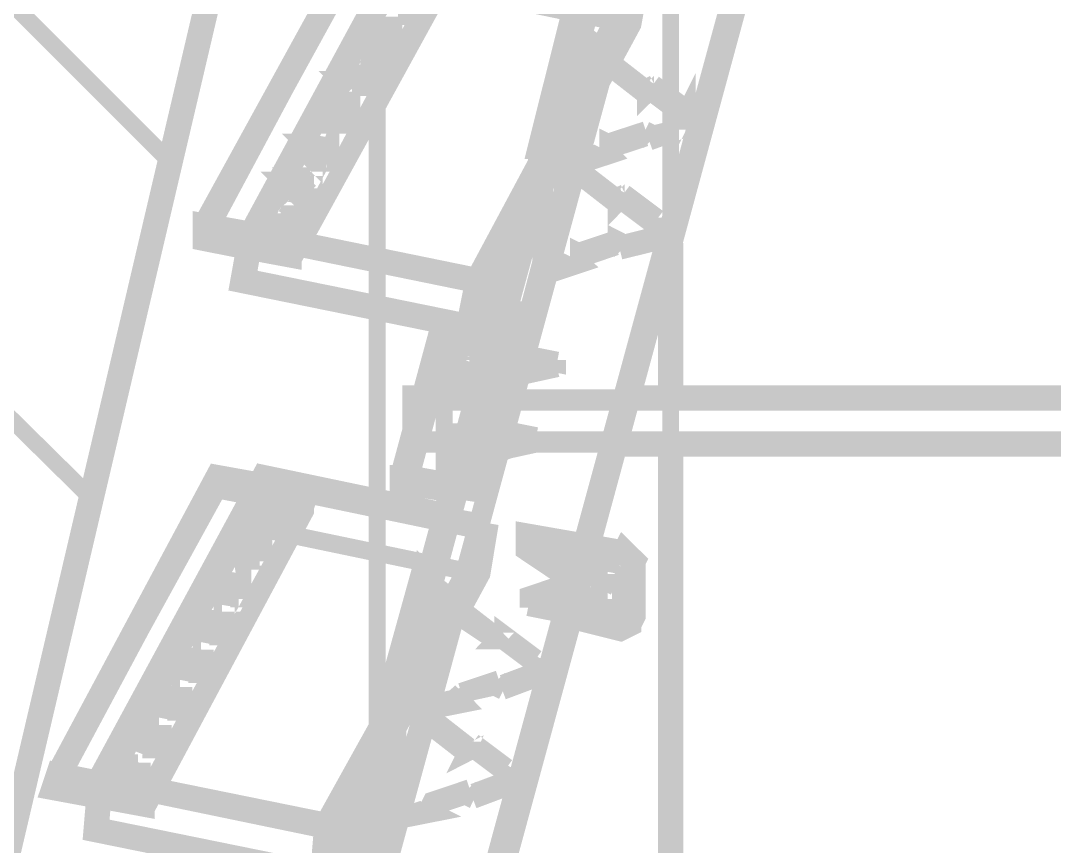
# Model space of a CAD drawing. Extents: x 0.1 to 11.6, y 0.3 to 16.2.
# Drawn here: x 8.2 to 8.6108, y 12.7284 to 13.0567 of the extents above; entities that cross this region are included whole.
import ezdxf

# ---------------------------------------------------------------- set-up
doc = ezdxf.new("R2010")
doc.units = 0
doc.header["$MEASUREMENT"] = 0

msp = doc.modelspace()

# ---------------------------------------------------------------- linework, layer by layer
at = {"color": 0}
for points, const_width in [([(8.09, 12.2783), (8.45833, 13.8483)], 0.01), ([(8.19499, 12.1816), (8.19168, 12.1833), (8.18832, 12.195), (8.19, 12.1967), (8.55832, 13.5517), (8.56168, 13.5483)], 0.01), ([(8.55832, 13.5517), (8.55664, 13.5517), (8.18832, 12.195)], 0.01), ([(8.60499, 13.5167), (8.23335, 12.1533)], 0.006667), ([(8.23335, 12.1517), (8.60499, 13.515)], 0.006667), ([(8.60667, 13.515), (8.23503, 12.15)], 0.006667), ([(8.23503, 12.1517), (8.60499, 13.515)], 0.006667), ([(8.18668, 12.135), (8.55832, 13.5)], 0.006667), ([(8.19667, 12.1783), (8.55664, 13.5)], 0.006667), ([(8.42503, 12.8483), (8.58832, 13.4517)], 0.01), ([(8.42503, 12.8467), (8.58832, 13.4483)], 0.01), ([(8.45833, 12.9683), (8.45833, 12.97), (8.45833, 13.01), (8.45833, 13.0483), (8.45833, 13.0866), (8.45833, 13.125), (8.45833, 13.1617), (8.45833, 13.1967), (8.45833, 13.2333), (8.45833, 13.2667), (8.45833, 13.3), (8.45833, 13.3017)], 0.006667), ([(8.25999, 13), (8.13667, 13.1233)], 0.006667), ([(8.27333, 12.975), (8.33832, 13.0933), (8.35499, 13.09)], 0.01), ([(8.40668, 13), (8.38167, 12.9533), (8.29167, 12.9717), (8.35667, 13.0917), (8.42833, 13.0783)], 0.01), ([(8.29167, 12.9717), (8.35499, 13.09)], 0.006667), ([(8.44336, 13.055), (8.35335, 13.0733), (8.35667, 13.0917)], 0.006667), ([(8.27333, 12.97), (8.33664, 13.0883)], 0.006667), ([(8.37332, 13.0866), (8.37332, 13.0817), (8.30832, 12.9633), (8.37332, 13.0817)], 0.006667), ([(8.37332, 13.0866), (8.31, 12.9683)], 0.006667), ([(8.34169, 12.4883), (8.34169, 12.5367), (8.34169, 12.585), (8.34169, 12.6334), (8.34169, 12.6816), (8.34169, 12.7283), (8.34169, 12.775), (8.34169, 12.8217), (8.34169, 12.8666), (8.34169, 12.9117), (8.34169, 12.9567), (8.34169, 13), (8.34169, 13.045), (8.34169, 13.0866)], 0.006667), ([(8.28999, 12.9667), (8.35499, 13.085)], 0.006667), ([(8.35499, 13.0833), (8.28999, 12.965), (8.28999, 12.9667)], 0.006667), ([(8.35499, 13.085), (8.37332, 13.0817), (8.37332, 13.08), (8.30832, 12.9616)], 0.006667), ([(8.35335, 13.0733), (8.44168, 13.055)], 0.006667), ([(8.40001, 12.975), (8.44336, 13.055), (8.44667, 13.0733)], 0.006667), ([(8.44667, 13.0733), (8.40668, 13)], 0.006667), ([(8.44336, 13.0717), (8.44168, 13.055), (8.37668, 12.9367)], 0.006667), ([(8.44336, 13.0717), (8.37999, 12.9533)], 0.006667), ([(8.33664, 13.0533), (8.33501, 13.0483)], 0.006667), ([(8.33664, 13.0483), (8.33832, 13.0533), (8.34668, 13.0517)], 0.006667), ([(8.33664, 13.0467), (8.33664, 13.0517), (8.33664, 13.0533), (8.33832, 13.0533)], 0.006667), ([(8.34332, 13.0533), (8.34332, 13.0517)], 0.006667), ([(8.34668, 13.0517), (8.34668, 13.0533)], 0.006667), ([(8.41997, 13.05), (8.42165, 13.0533)], 0.01), ([(8.41835, 13.0017), (8.42165, 13.0017), (8.42165, 13.0533)], 0.006667), ([(8.41835, 13.0017), (8.41835, 13.0533)], 0.006667), ([(8.42165, 13.0533), (8.43668, 13.0417)], 0.006667), ([(8.42165, 13.0017), (8.42165, 13.0533)], 0.006667), ([(8.345, 13.045), (8.34668, 13.05), (8.33664, 13.0517)], 0.006667), ([(8.34668, 13.0467), (8.34668, 13.0517), (8.34831, 13.0517), (8.34831, 13.05), (8.34668, 13.05)], 0.006667), ([(8.34668, 13.045), (8.34831, 13.05)], 0.006667), ([(8.41997, 13.05), (8.435, 13.0384)], 0.006667), ([(8.42165, 13.0017), (8.41997, 12.9983), (8.41997, 13.05)], 0.006667), ([(8.33664, 13.0467), (8.33501, 13.0467), (8.33501, 13.0483), (8.33664, 13.0483)], 0.006667), ([(8.33664, 13.0483), (8.34668, 13.0467)], 0.006667), ([(8.345, 13.045), (8.33664, 13.0467)], 0.006667), ([(8.34169, 13.0467), (8.34169, 13.045)], 0.006667), ([(8.34668, 13.0467), (8.34668, 13.045), (8.345, 13.045)], 0.006667), ([(8.345, 13.045), (8.345, 13.0467)], 0.006667), ([(8.43668, 13.0417), (8.435, 13.0384), (8.43332, 13.0384)], 0.006667), ([(8.43332, 13.0417), (8.43332, 13.0384), (8.44835, 13.0267)], 0.006667), ([(8.43668, 13.0417), (8.43332, 13.0417)], 0.006667), ([(8.43332, 13.0417), (8.44835, 13.03)], 0.006667), ([(8.32835, 13.0384), (8.32667, 13.0333)], 0.006667), ([(8.32835, 13.0333), (8.33003, 13.0384), (8.33832, 13.0367)], 0.006667), ([(8.32835, 13.0317), (8.33003, 13.0367), (8.32835, 13.0367), (8.32835, 13.0384), (8.33003, 13.0384)], 0.006667), ([(8.33664, 13.03), (8.33832, 13.035), (8.33003, 13.0367)], 0.006667), ([(8.33501, 13.0384), (8.33501, 13.0367)], 0.006667), ([(8.33832, 13.0367), (8.33832, 13.0384)], 0.006667), ([(8.33832, 13.0317), (8.33832, 13.0367), (8.34, 13.0367), (8.34, 13.035), (8.33832, 13.035)], 0.006667), ([(8.32835, 13.0317), (8.32667, 13.0333), (8.32835, 13.0333)], 0.006667), ([(8.32835, 13.0333), (8.33832, 13.0317)], 0.006667), ([(8.34, 13.03), (8.34, 13.035)], 0.006667), ([(8.465, 13.015), (8.465, 13.0217), (8.46332, 13.0183), (8.46332, 13.0133)], 0.006667), ([(8.33664, 13.03), (8.32835, 13.0317)], 0.006667), ([(8.33501, 13.0317), (8.33333, 13.03)], 0.006667), ([(8.33832, 13.0317), (8.34, 13.03), (8.33832, 13.03), (8.33664, 13.03)], 0.006667), ([(8.33664, 13.03), (8.33832, 13.0317)], 0.006667), ([(8.44835, 13.03), (8.45167, 13.0317)], 0.006667), ([(8.44835, 13.03), (8.44835, 13.0267), (8.44997, 13.0283)], 0.006667), ([(8.45167, 13.0317), (8.44997, 13.0283), (8.46332, 13.0183)], 0.006667), ([(8.45167, 13.0317), (8.465, 13.0217)], 0.006667), ([(8.32167, 13.0183), (8.32167, 13.0233), (8.33003, 13.0217)], 0.006667), ([(8.31999, 13.0233), (8.31836, 13.0183)], 0.006667), ([(8.31999, 13.0167), (8.32167, 13.0217), (8.31999, 13.0217), (8.31999, 13.0233), (8.32167, 13.0233)], 0.006667), ([(8.32167, 13.0017), (8.32335, 13.0067), (8.32335, 13.005), (8.32167, 13.005)], 0.006667), ([(8.33003, 13.015), (8.33003, 13.02), (8.32167, 13.0217)], 0.006667), ([(8.32667, 13.0233), (8.32667, 13.0217)], 0.006667), ([(8.33003, 13.0217), (8.33003, 13.0233)], 0.006667), ([(8.33003, 13.0167), (8.33003, 13.0217), (8.33165, 13.0217), (8.33165, 13.02), (8.33003, 13.02)], 0.006667), ([(8.33165, 13.015), (8.33165, 13.02)], 0.006667), ([(8.31999, 13.0167), (8.31999, 13.0183), (8.31836, 13.0183), (8.31999, 13.0183), (8.32167, 13.0183)], 0.006667), ([(8.33003, 13.015), (8.31999, 13.0167)], 0.006667), ([(8.32167, 13.0183), (8.33003, 13.0167)], 0.006667), ([(8.32667, 13.0167), (8.32667, 13.015)], 0.006667), ([(8.33003, 13.0167), (8.33165, 13.0167), (8.33165, 13.015), (8.33003, 13.015)], 0.006667), ([(8.33003, 13.015), (8.33003, 13.0167)], 0.006667), ([(8.45167, 13.0117), (8.465, 13.015), (8.46332, 13.0133), (8.44997, 13.0084)], 0.006667), ([(8.40831, 13.0067), (8.40831, 13.01)], 0.01), ([(8.43332, 13.0084), (8.44835, 13.0133)], 0.006667), ([(8.44835, 13.0133), (8.44835, 13.01), (8.44997, 13.0084)], 0.006667), ([(8.44835, 13.0133), (8.45167, 13.0117)], 0.006667), ([(8.44997, 13.0084), (8.45167, 13.0117)], 0.006667), ([(8.31168, 13.0017), (8.31332, 13.0067), (8.31168, 13.0084), (8.31332, 13.0084)], 0.006667), ([(8.31168, 13.0084), (8.31168, 13.0033)], 0.006667), ([(8.31332, 13.0033), (8.31332, 13.0084), (8.32335, 13.0067)], 0.006667), ([(8.31999, 13.0084), (8.31836, 13.0067)], 0.006667), ([(8.32167, 13.0067), (8.32167, 13.0084)], 0.006667), ([(8.40668, 13.0067), (8.40668, 12.9983)], 0.01), ([(8.42333, 12.995), (8.40831, 13.0067), (8.40831, 12.955)], 0.006667), ([(8.40831, 13.01), (8.40831, 12.9583), (8.40831, 12.955), (8.40831, 13.0067)], 0.006667), ([(8.40831, 13.01), (8.42503, 12.9983)], 0.006667), ([(8.42165, 13.0017), (8.43668, 13.0067), (8.43332, 13.0084), (8.43332, 13.005), (8.44835, 13.01)], 0.006667), ([(8.32167, 13), (8.32167, 13.005), (8.31332, 13.0067)], 0.006667), ([(8.32335, 13), (8.32335, 13.005)], 0.006667), ([(8.41997, 12.9983), (8.435, 13.0033), (8.43332, 13.005)], 0.006667), ([(8.435, 13.0033), (8.43668, 13.0067)], 0.006667), ([(8.31168, 13.0017), (8.31168, 13.0033), (8.31332, 13.0033)], 0.006667), ([(8.32167, 13), (8.31168, 13.0017)], 0.006667), ([(8.31332, 13.0033), (8.32167, 13.0017)], 0.006667), ([(8.31836, 13.0017), (8.31836, 13)], 0.006667), ([(8.32167, 13.0017), (8.32335, 13.0017), (8.32335, 13), (8.32167, 13)], 0.006667), ([(8.32167, 13), (8.32167, 13.0017)], 0.006667), ([(8.42165, 13.0017), (8.40831, 12.955), (8.40668, 12.955)], 0.006667), ([(8.40668, 12.955), (8.41835, 13.0017)], 0.006667), ([(8.40668, 12.9983), (8.40668, 12.955)], 0.006667), ([(8.42503, 12.9983), (8.42333, 12.995), (8.42165, 12.995)], 0.006667), ([(8.42165, 12.9983), (8.42165, 12.995), (8.43668, 12.9833)], 0.006667), ([(8.42503, 12.9983), (8.42165, 12.9983)], 0.006667), ([(8.42165, 12.9983), (8.43668, 12.9867)], 0.006667), ([(8.30333, 12.9867), (8.30501, 12.9916), (8.30333, 12.9933), (8.30501, 12.9933)], 0.006667), ([(8.30333, 12.9933), (8.30333, 12.9883)], 0.006667), ([(8.30501, 12.9883), (8.30501, 12.9933), (8.315, 12.9916)], 0.006667), ([(8.31332, 12.985), (8.31332, 12.99), (8.30501, 12.9916)], 0.006667), ([(8.31168, 12.9933), (8.31, 12.9916)], 0.006667), ([(8.31332, 12.9916), (8.315, 12.9933)], 0.006667), ([(8.31332, 12.9867), (8.315, 12.9916), (8.31668, 12.9916), (8.31668, 12.99), (8.315, 12.99), (8.31332, 12.99)], 0.006667), ([(8.22835, 12.8666), (8.10499, 12.9883)], 0.006667), ([(8.30501, 12.9883), (8.30333, 12.9883), (8.30333, 12.9867)], 0.006667), ([(8.30501, 12.9883), (8.31332, 12.9867)], 0.006667), ([(8.315, 12.985), (8.31668, 12.99)], 0.006667), ([(8.43668, 12.9867), (8.44, 12.9883)], 0.006667), ([(8.43668, 12.9867), (8.43668, 12.9833), (8.43832, 12.985)], 0.006667), ([(8.44, 12.9883), (8.43832, 12.985), (8.45167, 12.975)], 0.006667), ([(8.44, 12.9883), (8.45335, 12.9783)], 0.006667), ([(8.31332, 12.985), (8.30333, 12.9867)], 0.006667), ([(8.31, 12.9867), (8.31, 12.985)], 0.006667), ([(8.31332, 12.9867), (8.315, 12.9867), (8.315, 12.985), (8.31332, 12.985)], 0.006667), ([(8.31332, 12.985), (8.31332, 12.9867)], 0.006667), ([(8.29665, 12.9733), (8.29665, 12.9783), (8.30664, 12.9767)], 0.006667), ([(8.28999, 12.9667), (8.27333, 12.97), (8.27333, 12.975), (8.29167, 12.9717)], 0.01), ([(8.29665, 12.9783), (8.29497, 12.9783), (8.29665, 12.9783), (8.29665, 12.9767)], 0.006667), ([(8.29497, 12.9783), (8.29497, 12.9733)], 0.006667), ([(8.30501, 12.97), (8.30664, 12.975), (8.29665, 12.9767)], 0.006667), ([(8.29665, 12.9767), (8.29665, 12.9717)], 0.006667), ([(8.30333, 12.9783), (8.30333, 12.9767)], 0.006667), ([(8.30501, 12.9717), (8.30664, 12.9767), (8.30832, 12.9767), (8.30832, 12.975), (8.30664, 12.975)], 0.006667), ([(8.30664, 12.9767), (8.30664, 12.9783)], 0.006667), ([(8.30664, 12.97), (8.30832, 12.975)], 0.006667), ([(8.40001, 12.975), (8.37831, 12.935), (8.38167, 12.9533)], 0.01), ([(8.45335, 12.9783), (8.45167, 12.975), (8.45167, 12.9683)], 0.006667), ([(8.45335, 12.9783), (8.45335, 12.9717)], 0.006667), ([(8.37831, 12.935), (8.28836, 12.9533), (8.29167, 12.9717)], 0.01), ([(8.28836, 12.955), (8.29167, 12.9717)], 0.006667), ([(8.31, 12.9683), (8.29167, 12.9717)], 0.006667), ([(8.37999, 12.9533), (8.29167, 12.9717)], 0.006667), ([(8.29665, 12.9717), (8.29497, 12.9717), (8.29497, 12.9733), (8.29665, 12.9733)], 0.006667), ([(8.29665, 12.9733), (8.30501, 12.9717)], 0.006667), ([(8.30501, 12.97), (8.29665, 12.9717)], 0.006667), ([(8.30165, 12.9717), (8.30165, 12.97)], 0.006667), ([(8.30501, 12.9717), (8.30664, 12.9717), (8.30664, 12.97), (8.30501, 12.97)], 0.006667), ([(8.30501, 12.97), (8.30501, 12.9717)], 0.006667), ([(8.44, 12.9683), (8.43668, 12.97), (8.43668, 12.9667), (8.43832, 12.965)], 0.006667), ([(8.45335, 12.9717), (8.45167, 12.9683), (8.43832, 12.965)], 0.006667), ([(8.45335, 12.9717), (8.44, 12.9683)], 0.006667), ([(8.31, 12.9683), (8.30832, 12.9633), (8.28999, 12.9667)], 0.006667), ([(8.30832, 12.9633), (8.28999, 12.9667)], 0.006667), ([(8.40831, 12.9583), (8.42503, 12.9633), (8.42165, 12.965), (8.42165, 12.9616), (8.43668, 12.9667)], 0.006667), ([(8.42165, 12.965), (8.43668, 12.97)], 0.006667), ([(8.43832, 12.965), (8.44, 12.9683)], 0.006667), ([(8.45833, 12.9067), (8.45833, 12.93), (8.45833, 12.9683)], 0.01), ([(8.28999, 12.965), (8.30832, 12.9616), (8.30832, 12.9633)], 0.006667), ([(8.40169, 12.93), (8.40169, 12.9417), (8.38499, 12.8783)], 0.006667), ([(8.42333, 12.96), (8.42503, 12.9633)], 0.006667), ([(8.40831, 12.955), (8.42333, 12.96), (8.42165, 12.9616)], 0.006667), ([(8.28836, 12.955), (8.37668, 12.9367), (8.37999, 12.9533)], 0.006667), ([(8.28836, 12.9533), (8.28836, 12.955)], 0.006667), ([(8.37001, 12.9367), (8.36833, 12.9367), (8.35167, 12.875)], 0.01), ([(8.37001, 12.9367), (8.35335, 12.875)], 0.01), ([(8.40001, 12.9417), (8.40001, 12.94), (8.38167, 12.8783)], 0.006667), ([(8.40001, 12.94), (8.40001, 12.9316), (8.38167, 12.87)], 0.006667), ([(8.40001, 12.94), (8.38167, 12.8783)], 0.006667), ([(8.40169, 12.9417), (8.40001, 12.9417), (8.38336, 12.8783)], 0.006667), ([(8.36833, 12.9367), (8.35167, 12.875)], 0.006667), ([(8.36833, 12.9367), (8.35167, 12.8733)], 0.006667), ([(8.36833, 12.9367), (8.40001, 12.93), (8.38336, 12.8683)], 0.006667), ([(8.37001, 12.9367), (8.37831, 12.935)], 0.006667), ([(8.37001, 12.9367), (8.37169, 12.9367)], 0.006667), ([(8.37831, 12.935), (8.38835, 12.9333)], 0.01), ([(8.38167, 12.9134), (8.38167, 12.93), (8.36664, 12.93)], 0.006667), ([(8.38167, 12.93), (8.36664, 12.93)], 0.006667), ([(8.36833, 12.93), (8.36833, 12.9134)], 0.006667), ([(8.40001, 12.9316), (8.39833, 12.9316), (8.38167, 12.87)], 0.006667), ([(8.38167, 12.87), (8.40001, 12.9316)], 0.006667), ([(8.40001, 12.93), (8.40169, 12.93), (8.38499, 12.8683)], 0.006667), ([(8.38499, 12.8683), (8.40169, 12.93)], 0.006667), ([(8.38835, 12.9333), (8.39833, 12.9316)], 0.006667), ([(8.37332, 12.9233), (8.375, 12.9233), (8.37668, 12.9233)], 0.01), ([(8.37332, 12.9217), (8.37332, 12.92), (8.375, 12.92), (8.37668, 12.92), (8.37668, 12.9217), (8.37668, 12.9233)], 0.006667), ([(8.37332, 12.9233), (8.375, 12.9233)], 0.006667), ([(8.37668, 12.9217), (8.37668, 12.9233)], 0.006667), ([(8.39665, 12.925), (8.39665, 12.9233), (8.39665, 12.915)], 0.006667), ([(8.41336, 12.9217), (8.39665, 12.925)], 0.006667), ([(8.39665, 12.925), (8.39665, 12.9167)], 0.006667), ([(8.41336, 12.9217), (8.41336, 12.92), (8.39665, 12.9233)], 0.006667), ([(8.41336, 12.92), (8.41336, 12.9217)], 0.006667), ([(8.39665, 12.9167), (8.39833, 12.915), (8.41336, 12.92)], 0.006667), ([(8.39665, 12.915), (8.39833, 12.915), (8.41336, 12.9183)], 0.006667), ([(8.38167, 12.9067), (8.38167, 12.9083), (8.38167, 12.91), (8.38167, 12.9117), (8.38167, 12.9134), (8.36664, 12.9134)], 0.006667), ([(8.36833, 12.9134), (8.36833, 12.9117), (8.36833, 12.91), (8.36833, 12.9083), (8.36833, 12.9067)], 0.006667), ([(8.39665, 12.915), (8.39665, 12.9167)], 0.006667), ([(8.39833, 12.915), (8.40001, 12.915)], 0.006667), ([(8.38167, 12.9117), (8.36664, 12.9117)], 0.006667), ([(8.36003, 12.9067), (8.35667, 12.9067), (8.35667, 12.905), (8.35667, 12.9033), (8.35667, 12.9017), (8.35667, 12.9), (8.35667, 12.8983), (8.35667, 12.8967), (8.35667, 12.895), (8.35667, 12.8933), (8.35667, 12.8917)], 0.01), ([(9.39165, 12.905), (8.35667, 12.905)], 0.006667), ([(8.44168, 12.9067), (8.36003, 12.9067)], 0.006667), ([(8.38167, 12.9083), (8.36664, 12.9083)], 0.006667), ([(8.38167, 12.8933), (8.38167, 12.895), (8.38167, 12.8967), (8.38167, 12.8983), (8.38167, 12.9), (8.38167, 12.9017), (8.38167, 12.9033), (8.38167, 12.905), (8.38167, 12.9067), (8.36664, 12.9067)], 0.006667), ([(8.36833, 12.9067), (8.36833, 12.905), (8.36833, 12.9033), (8.36833, 12.9017), (8.36833, 12.9), (8.36833, 12.8983), (8.36833, 12.8967), (8.36833, 12.895), (8.36833, 12.8933)], 0.006667), ([(8.685, 12.9067), (8.44168, 12.9067)], 0.01), ([(8.45833, 12.8883), (8.45833, 12.89), (8.45833, 12.9067)], 0.006667), ([(8.38167, 12.8733), (8.38167, 12.89), (8.36664, 12.89), (8.38167, 12.89), (8.38167, 12.8917), (8.38167, 12.8933), (8.36664, 12.8933)], 0.006667), ([(8.36833, 12.8933), (8.36833, 12.8917), (8.36833, 12.89), (8.36833, 12.8733)], 0.006667), ([(8.38835, 12.895), (8.38835, 12.8933), (8.38835, 12.885)], 0.006667), ([(8.405, 12.8917), (8.38835, 12.895)], 0.006667), ([(8.38835, 12.895), (8.38835, 12.8867)], 0.006667), ([(8.405, 12.89), (8.405, 12.8883), (8.405, 12.89), (8.38835, 12.8933)], 0.006667), ([(8.35667, 12.8917), (8.35667, 12.89), (8.35667, 12.8883)], 0.006667), ([(8.35667, 12.89), (9.39165, 12.89)], 0.006667), ([(8.38167, 12.8917), (8.36664, 12.8917)], 0.006667), ([(8.38167, 12.89), (8.36664, 12.89)], 0.006667), ([(8.38167, 12.89), (8.36664, 12.89)], 0.006667), ([(8.38835, 12.8867), (8.39165, 12.885), (8.405, 12.89)], 0.006667), ([(8.405, 12.89), (8.405, 12.8917)], 0.006667), ([(8.405, 12.89), (8.405, 12.8917)], 0.006667), ([(8.43668, 12.8883), (8.69, 12.8883)], 0.01), ([(8.45833, 12.6883), (8.45833, 12.7217), (8.45833, 12.765), (8.45833, 12.8066), (8.45833, 12.8483), (8.45833, 12.8883)], 0.01), ([(8.35667, 12.8883), (8.43668, 12.8883)], 0.006667), ([(8.36833, 12.8883), (8.38167, 12.8883)], 0.006667), ([(8.36833, 12.8867), (8.38167, 12.8867)], 0.006667), ([(8.37332, 12.88), (8.37332, 12.8817), (8.37332, 12.8834), (8.375, 12.8834)], 0.01), ([(8.38835, 12.885), (8.38997, 12.885), (8.405, 12.8883)], 0.006667), ([(8.38835, 12.885), (8.38835, 12.8867)], 0.006667), ([(8.38997, 12.885), (8.39165, 12.885)], 0.006667), ([(8.37332, 12.8817), (8.375, 12.8817)], 0.01), ([(8.375, 12.8834), (8.37668, 12.8817), (8.37668, 12.88), (8.375, 12.88), (8.375, 12.8783), (8.37332, 12.88), (8.37332, 12.8817)], 0.006667), ([(8.375, 12.8834), (8.37668, 12.8834), (8.37668, 12.8817), (8.37668, 12.88), (8.375, 12.88), (8.37332, 12.88)], 0.006667), ([(8.37332, 12.8817), (8.37332, 12.88), (8.375, 12.8783), (8.37668, 12.88), (8.37668, 12.8817), (8.375, 12.8834)], 0.006667), ([(8.37332, 12.88), (8.37332, 12.8783), (8.375, 12.8783), (8.37668, 12.8783), (8.37668, 12.88), (8.37668, 12.8817), (8.375, 12.8817)], 0.006667), ([(8.37332, 12.8817), (8.375, 12.8817)], 0.006667), ([(8.37668, 12.88), (8.37668, 12.8817)], 0.006667), ([(8.215, 12.7567), (8.27832, 12.875), (8.29665, 12.8717)], 0.01), ([(8.34668, 12.7817), (8.32167, 12.7367), (8.23167, 12.755), (8.29665, 12.875), (8.36833, 12.86)], 0.01), ([(8.37169, 12.87), (8.35167, 12.8733), (8.35167, 12.875), (8.35335, 12.875), (8.37169, 12.8717)], 0.01), ([(8.38167, 12.87), (8.38167, 12.8783), (8.38336, 12.8783)], 0.006667), ([(8.38336, 12.8783), (8.38499, 12.8783)], 0.006667), ([(8.38499, 12.8783), (8.38499, 12.8683)], 0.006667), ([(8.31332, 12.8633), (8.27832, 12.87), (8.27832, 12.875)], 0.006667), ([(8.38336, 12.8366), (8.29497, 12.855), (8.29665, 12.875)], 0.006667), ([(8.36664, 12.8717), (8.38167, 12.8717), (8.38167, 12.8733), (8.36664, 12.8733)], 0.006667), ([(8.36833, 12.8733), (8.36833, 12.8717)], 0.006667), ([(8.21332, 12.7517), (8.27832, 12.87)], 0.006667), ([(8.23167, 12.7533), (8.29665, 12.8717)], 0.006667), ([(8.315, 12.8683), (8.31332, 12.8633), (8.25, 12.745), (8.31332, 12.8633)], 0.006667), ([(8.315, 12.8683), (8.25, 12.75)], 0.006667), ([(8.29665, 12.8717), (8.29335, 12.855), (8.29497, 12.855)], 0.006667), ([(8.29665, 12.8717), (8.315, 12.8683)], 0.006667), ([(8.29665, 12.8717), (8.38499, 12.8533)], 0.006667), ([(8.37169, 12.8717), (8.38167, 12.87)], 0.006667), ([(8.38336, 12.8683), (8.37169, 12.87)], 0.006667), ([(8.38167, 12.87), (8.38336, 12.87)], 0.006667), ([(8.38499, 12.8683), (8.38336, 12.8683)], 0.006667), ([(8.23167, 12.7483), (8.29497, 12.8666)], 0.006667), ([(8.29497, 12.865), (8.23167, 12.7467), (8.23167, 12.7483)], 0.006667), ([(8.29497, 12.8666), (8.31332, 12.8633), (8.31332, 12.8617), (8.25, 12.7433)], 0.006667), ([(8.29335, 12.8583), (8.29497, 12.8633), (8.29335, 12.865), (8.29497, 12.865)], 0.006667), ([(8.29335, 12.865), (8.29167, 12.86)], 0.006667), ([(8.29335, 12.86), (8.29497, 12.865), (8.30333, 12.8633)], 0.006667), ([(8.31332, 12.8617), (8.29497, 12.865), (8.29497, 12.8666)], 0.006667), ([(8.30003, 12.865), (8.30003, 12.8633)], 0.006667), ([(8.30333, 12.8633), (8.30333, 12.865)], 0.006667), ([(8.29335, 12.8583), (8.29335, 12.86), (8.29167, 12.86), (8.29335, 12.86)], 0.006667), ([(8.29335, 12.86), (8.30333, 12.8583)], 0.006667), ([(8.30333, 12.8567), (8.30333, 12.8617), (8.29497, 12.8633)], 0.006667), ([(8.30333, 12.8583), (8.30333, 12.8633), (8.30501, 12.8633), (8.30501, 12.8617), (8.30333, 12.8617)], 0.006667), ([(8.30501, 12.8567), (8.30501, 12.8633)], 0.006667), ([(8.36833, 12.86), (8.38667, 12.8567)], 0.006667), ([(8.30333, 12.8567), (8.29335, 12.8583)], 0.006667), ([(8.30003, 12.8583), (8.29833, 12.8567)], 0.006667), ([(8.30165, 12.8567), (8.30333, 12.8583)], 0.006667), ([(8.30333, 12.8583), (8.30501, 12.8583), (8.30501, 12.8567), (8.30333, 12.8567)], 0.006667), ([(8.34, 12.7567), (8.38336, 12.8366), (8.38667, 12.8567)], 0.006667), ([(8.38667, 12.8567), (8.34668, 12.7817)], 0.006667), ([(8.29335, 12.855), (8.38167, 12.8366)], 0.006667), ([(8.38499, 12.8533), (8.38167, 12.8366), (8.31836, 12.7183)], 0.006667), ([(8.38499, 12.8533), (8.31999, 12.735)], 0.006667), ([(8.40169, 12.8483), (8.40169, 12.8517), (8.44, 12.845)], 0.01), ([(8.40169, 12.8517), (8.40169, 12.85)], 0.006667), ([(8.285, 12.85), (8.28331, 12.845)], 0.006667), ([(8.28668, 12.85), (8.285, 12.8433)], 0.006667), ([(8.28668, 12.845), (8.28668, 12.85), (8.29497, 12.8483)], 0.006667), ([(8.28668, 12.8283), (8.28836, 12.8333), (8.28836, 12.8317), (8.28668, 12.8317)], 0.006667), ([(8.29497, 12.8417), (8.29497, 12.8467), (8.28668, 12.85)], 0.006667), ([(8.29167, 12.85), (8.29167, 12.8483)], 0.006667), ([(8.29497, 12.8483), (8.29497, 12.85)], 0.006667), ([(8.29497, 12.8433), (8.29497, 12.8483), (8.29665, 12.8483), (8.29665, 12.8467), (8.29497, 12.8467)], 0.006667), ([(8.29665, 12.8433), (8.29665, 12.8483)], 0.006667), ([(8.41835, 12.82), (8.43832, 12.815), (8.44168, 12.8167), (8.44168, 12.8383), (8.43832, 12.8417), (8.40169, 12.8483), (8.40169, 12.8467), (8.42165, 12.8333), (8.42165, 12.8317)], 0.01), ([(8.40169, 12.8467), (8.40169, 12.85)], 0.006667), ([(8.42165, 12.835), (8.42333, 12.835), (8.42165, 12.835), (8.40169, 12.85)], 0.006667), ([(8.41997, 12.8333), (8.42503, 12.8483)], 0.006667), ([(8.44168, 12.8383), (8.44336, 12.8417), (8.44, 12.845), (8.43832, 12.8417)], 0.01), ([(8.285, 12.8433), (8.285, 12.845), (8.28331, 12.845), (8.285, 12.845), (8.28668, 12.845)], 0.006667), ([(8.29497, 12.8417), (8.285, 12.8433)], 0.006667), ([(8.28668, 12.845), (8.29497, 12.8433)], 0.006667), ([(8.29167, 12.8433), (8.29167, 12.8417)], 0.006667), ([(8.29497, 12.8417), (8.29665, 12.8417), (8.29665, 12.8433), (8.29497, 12.8433)], 0.006667), ([(8.29497, 12.8417), (8.29497, 12.8433)], 0.006667), ([(8.42165, 12.8317), (8.42503, 12.8467)], 0.006667), ([(8.42165, 12.8433), (8.42165, 12.84)], 0.006667), ([(8.42503, 12.8417), (8.42665, 12.8417)], 0.01), ([(8.44168, 12.8167), (8.44336, 12.82), (8.44336, 12.8417)], 0.01), ([(8.42833, 12.8383), (8.42833, 12.8417)], 0.006667), ([(8.23503, 12.1533), (8.41997, 12.8333)], 0.01), ([(8.27669, 12.8283), (8.27832, 12.835), (8.27669, 12.835), (8.27832, 12.835)], 0.006667), ([(8.27669, 12.835), (8.27669, 12.83)], 0.006667), ([(8.27832, 12.83), (8.27832, 12.835), (8.28836, 12.8333)], 0.006667), ([(8.28668, 12.8267), (8.28668, 12.8317), (8.27832, 12.835)], 0.006667), ([(8.285, 12.835), (8.28331, 12.8333)], 0.006667), ([(8.28668, 12.8333), (8.28836, 12.835)], 0.006667), ([(8.36003, 12.8317), (8.36165, 12.835)], 0.01), ([(8.36003, 12.7833), (8.36003, 12.8366)], 0.006667), ([(8.36003, 12.7833), (8.36165, 12.7833), (8.36165, 12.835)], 0.006667), ([(8.36165, 12.835), (8.37668, 12.8233)], 0.006667), ([(8.36165, 12.785), (8.36165, 12.835)], 0.006667), ([(8.40169, 12.8267), (8.40169, 12.8283), (8.42165, 12.835)], 0.006667), ([(8.42165, 12.8333), (8.42165, 12.835)], 0.006667), ([(8.42165, 12.8317), (8.42333, 12.835)], 0.006667), ([(8.42165, 12.8317), (8.42165, 12.835)], 0.006667), ([(8.23665, 12.1517), (8.42165, 12.8317)], 0.01), ([(8.28836, 12.8283), (8.28836, 12.8333)], 0.006667), ([(8.36003, 12.8317), (8.37668, 12.82)], 0.006667), ([(8.36165, 12.785), (8.36003, 12.7817), (8.36003, 12.8317)], 0.006667), ([(8.42165, 12.8317), (8.40169, 12.825), (8.40169, 12.8233)], 0.006667), ([(8.42165, 12.8317), (8.42333, 12.8317)], 0.01), ([(8.43332, 12.8333), (8.43164, 12.83)], 0.006667), ([(8.43668, 12.83), (8.43832, 12.83), (8.43832, 12.8317), (8.44, 12.8317), (8.43832, 12.8317), (8.43832, 12.8333), (8.43668, 12.8333), (8.435, 12.8333), (8.43332, 12.8333), (8.43332, 12.8317), (8.435, 12.8317), (8.435, 12.83)], 0.006667), ([(8.435, 12.83), (8.43668, 12.83)], 0.01), ([(8.43832, 12.8283), (8.44, 12.8317)], 0.006667), ([(8.27669, 12.8283), (8.27669, 12.83), (8.27832, 12.83)], 0.006667), ([(8.28668, 12.8267), (8.27669, 12.8283)], 0.006667), ([(8.27832, 12.83), (8.28668, 12.8283)], 0.006667), ([(8.28331, 12.8283), (8.28331, 12.8267)], 0.006667), ([(8.28668, 12.8283), (8.28836, 12.8283), (8.28836, 12.8267), (8.28668, 12.8267)], 0.006667), ([(8.28668, 12.8267), (8.28668, 12.8283)], 0.006667), ([(8.40169, 12.825), (8.40169, 12.8283)], 0.006667), ([(8.375, 12.8233), (8.37332, 12.82), (8.38835, 12.81)], 0.006667), ([(8.375, 12.8233), (8.37668, 12.8233), (8.37668, 12.82), (8.37332, 12.82)], 0.006667), ([(8.375, 12.8233), (8.38997, 12.8117)], 0.006667), ([(8.44, 12.8184), (8.40169, 12.8267)], 0.006667), ([(8.40169, 12.8233), (8.40169, 12.8267)], 0.006667), ([(8.41835, 12.82), (8.40169, 12.8233)], 0.006667), ([(8.42165, 12.8267), (8.42165, 12.8233)], 0.006667), ([(8.42503, 12.825), (8.42665, 12.825)], 0.01), ([(8.42833, 12.8217), (8.42833, 12.825)], 0.006667), ([(8.27001, 12.8133), (8.27001, 12.82), (8.26833, 12.82), (8.27001, 12.82)], 0.006667), ([(8.26833, 12.82), (8.26833, 12.815)], 0.006667), ([(8.27001, 12.815), (8.27001, 12.82), (8.28, 12.8184)], 0.006667), ([(8.27832, 12.8117), (8.27832, 12.8167), (8.27001, 12.82)], 0.006667), ([(8.27669, 12.82), (8.27669, 12.8184)], 0.006667), ([(8.28, 12.8184), (8.28, 12.82)], 0.006667), ([(8.44336, 12.82), (8.44, 12.8184)], 0.006667), ([(8.27001, 12.8133), (8.26833, 12.815), (8.27001, 12.815)], 0.006667), ([(8.27001, 12.815), (8.27832, 12.8133)], 0.006667), ([(8.27832, 12.8133), (8.28, 12.8184), (8.28168, 12.8184), (8.28, 12.8167), (8.27832, 12.8167)], 0.006667), ([(8.28, 12.8133), (8.28168, 12.8184)], 0.006667), ([(8.405, 12.8033), (8.39165, 12.8133), (8.39165, 12.81), (8.405, 12.8)], 0.006667), ([(8.43832, 12.815), (8.44, 12.8184)], 0.006667), ([(8.27832, 12.8117), (8.27001, 12.8133)], 0.006667), ([(8.27501, 12.8133), (8.27501, 12.8117)], 0.006667), ([(8.27832, 12.8133), (8.28, 12.8133), (8.28, 12.8117), (8.27832, 12.8117)], 0.006667), ([(8.27832, 12.8117), (8.27832, 12.8133)], 0.006667), ([(8.38997, 12.8117), (8.38835, 12.81), (8.39165, 12.81)], 0.006667), ([(8.38997, 12.8117), (8.39165, 12.8133)], 0.006667), ([(8.26167, 12.7983), (8.26167, 12.805), (8.25999, 12.805), (8.26167, 12.805), (8.26335, 12.805)], 0.006667), ([(8.25999, 12.805), (8.25999, 12.8)], 0.006667), ([(8.26167, 12.8), (8.26335, 12.805), (8.27165, 12.8033)], 0.006667), ([(8.27001, 12.7967), (8.27165, 12.8017), (8.26167, 12.805)], 0.006667), ([(8.26833, 12.805), (8.26833, 12.8033)], 0.006667), ([(8.27001, 12.7983), (8.27165, 12.8033), (8.27333, 12.8033), (8.27333, 12.8017), (8.27165, 12.8017)], 0.006667), ([(8.27165, 12.8033), (8.27165, 12.805)], 0.006667), ([(8.27165, 12.7983), (8.27333, 12.8033)], 0.006667), ([(8.405, 12.8033), (8.405, 12.8), (8.405, 12.795)], 0.006667), ([(8.405, 12.8033), (8.405, 12.7983)], 0.006667), ([(8.26167, 12.7983), (8.25999, 12.8), (8.26167, 12.8)], 0.006667), ([(8.26167, 12.8), (8.27001, 12.7983)], 0.006667), ([(8.27001, 12.7967), (8.26167, 12.7983)], 0.006667), ([(8.26665, 12.7983), (8.26665, 12.7967)], 0.006667), ([(8.27001, 12.7983), (8.27165, 12.7983), (8.27165, 12.7967), (8.27001, 12.7967)], 0.006667), ([(8.27001, 12.7967), (8.27001, 12.7983)], 0.006667), ([(8.405, 12.7983), (8.405, 12.795), (8.39165, 12.79)], 0.006667), ([(8.405, 12.7983), (8.39165, 12.7933)], 0.006667), ([(8.375, 12.79), (8.38997, 12.795)], 0.006667), ([(8.38997, 12.795), (8.38835, 12.7917), (8.39165, 12.79)], 0.006667), ([(8.38997, 12.795), (8.39165, 12.7933)], 0.006667), ([(8.25331, 12.7833), (8.25331, 12.79), (8.25168, 12.79), (8.25331, 12.79), (8.25499, 12.79)], 0.006667), ([(8.25331, 12.79), (8.25168, 12.785)], 0.006667), ([(8.25331, 12.785), (8.25499, 12.79), (8.26335, 12.7884)], 0.006667), ([(8.26167, 12.7817), (8.26335, 12.7867), (8.25331, 12.79)], 0.006667), ([(8.25999, 12.79), (8.25999, 12.7884)], 0.006667), ([(8.26335, 12.7884), (8.26335, 12.79)], 0.006667), ([(8.34668, 12.7884), (8.34668, 12.78)], 0.01), ([(8.34831, 12.7884), (8.34999, 12.7917)], 0.01), ([(8.36501, 12.7767), (8.34831, 12.7884), (8.34831, 12.7367)], 0.006667), ([(8.34999, 12.7917), (8.36501, 12.78)], 0.006667), ([(8.34999, 12.74), (8.34999, 12.7917)], 0.006667), ([(8.375, 12.79), (8.37332, 12.7884), (8.38835, 12.7917)], 0.006667), ([(8.37668, 12.785), (8.37668, 12.7884), (8.375, 12.79)], 0.006667), ([(8.39165, 12.79), (8.39165, 12.7933)], 0.006667), ([(8.26335, 12.7833), (8.26335, 12.7884), (8.26497, 12.7884), (8.26497, 12.7867), (8.26335, 12.7867)], 0.006667), ([(8.26335, 12.7833), (8.26497, 12.7884)], 0.006667), ([(8.34999, 12.74), (8.34831, 12.7383), (8.34831, 12.7884)], 0.006667), ([(8.36003, 12.7817), (8.37668, 12.785), (8.37332, 12.7884)], 0.006667), ([(8.37668, 12.7884), (8.36165, 12.785)], 0.006667), ([(8.25331, 12.7833), (8.25331, 12.785), (8.25168, 12.785), (8.25331, 12.785)], 0.006667), ([(8.25331, 12.785), (8.26335, 12.7833)], 0.006667), ([(8.26167, 12.7817), (8.25331, 12.7833)], 0.006667), ([(8.25836, 12.7833), (8.25836, 12.7817)], 0.006667), ([(8.26335, 12.7833), (8.26335, 12.7817), (8.26167, 12.7817)], 0.006667), ([(8.26167, 12.7817), (8.26167, 12.7833)], 0.006667), ([(8.36165, 12.7833), (8.34831, 12.7367), (8.34668, 12.7367)], 0.006667), ([(8.34668, 12.7367), (8.36003, 12.7833)], 0.006667), ([(8.37831, 12.7683), (8.36333, 12.78), (8.36165, 12.7767), (8.37668, 12.765)], 0.006667), ([(8.34668, 12.78), (8.34668, 12.7367)], 0.006667), ([(8.36501, 12.78), (8.36501, 12.7767), (8.36165, 12.7767)], 0.006667), ([(8.36501, 12.78), (8.36333, 12.78)], 0.006667), ([(8.24501, 12.775), (8.24333, 12.77)], 0.006667), ([(8.24501, 12.77), (8.24669, 12.775), (8.25499, 12.7733)], 0.006667), ([(8.24501, 12.77), (8.24501, 12.775), (8.24669, 12.775)], 0.006667), ([(8.25331, 12.7667), (8.25499, 12.7717), (8.24501, 12.775)], 0.006667), ([(8.25168, 12.775), (8.25168, 12.7733)], 0.006667), ([(8.25499, 12.7733), (8.25499, 12.775)], 0.006667), ([(8.24501, 12.7683), (8.24501, 12.77), (8.24333, 12.77), (8.24501, 12.77)], 0.006667), ([(8.25331, 12.7667), (8.24501, 12.77)], 0.006667), ([(8.24501, 12.77), (8.25499, 12.7683)], 0.006667), ([(8.25499, 12.7683), (8.25499, 12.7733), (8.25667, 12.7733), (8.25667, 12.7717), (8.25499, 12.7717)], 0.006667), ([(8.25667, 12.7683), (8.25667, 12.7733)], 0.006667), ([(8.37999, 12.77), (8.37831, 12.7683), (8.37668, 12.765), (8.37999, 12.7667)], 0.006667), ([(8.37999, 12.77), (8.37999, 12.7667), (8.39333, 12.7567)], 0.006667), ([(8.37999, 12.77), (8.39333, 12.76)], 0.006667), ([(8.25, 12.7683), (8.25, 12.7667)], 0.006667), ([(8.25499, 12.7683), (8.25667, 12.7683), (8.25499, 12.7667), (8.25331, 12.7667)], 0.006667), ([(8.25331, 12.7667), (8.25331, 12.7683)], 0.006667), ([(8.23167, 12.7483), (8.21332, 12.7517), (8.215, 12.7567), (8.23167, 12.7533)], 0.01), ([(8.23665, 12.76), (8.23503, 12.755)], 0.006667), ([(8.23665, 12.755), (8.23833, 12.76), (8.24669, 12.7584)], 0.006667), ([(8.23665, 12.755), (8.23833, 12.76), (8.23665, 12.76), (8.23833, 12.76)], 0.006667), ([(8.24501, 12.7517), (8.24669, 12.7567), (8.23833, 12.76)], 0.006667), ([(8.24333, 12.76), (8.24333, 12.7584)], 0.006667), ([(8.24669, 12.7584), (8.24669, 12.76)], 0.006667), ([(8.24669, 12.7533), (8.24669, 12.7584), (8.24832, 12.7584), (8.24832, 12.7567), (8.24669, 12.7567)], 0.006667), ([(8.24832, 12.7533), (8.24832, 12.7584)], 0.006667), ([(8.34, 12.7567), (8.31999, 12.7167), (8.32167, 12.7367)], 0.01), ([(8.39333, 12.76), (8.39333, 12.7567), (8.39333, 12.7517)], 0.006667), ([(8.39333, 12.76), (8.39333, 12.755)], 0.006667), ([(8.31999, 12.7167), (8.22999, 12.735), (8.23167, 12.755)], 0.01), ([(8.22999, 12.7367), (8.23167, 12.7533)], 0.006667), ([(8.25, 12.75), (8.23167, 12.7533)], 0.006667), ([(8.31999, 12.735), (8.23167, 12.7533)], 0.006667), ([(8.24501, 12.7517), (8.23665, 12.755)], 0.006667), ([(8.23665, 12.755), (8.24669, 12.7533)], 0.006667), ([(8.24333, 12.7533), (8.24164, 12.7517)], 0.006667), ([(8.24669, 12.7533), (8.24832, 12.7533), (8.24832, 12.7517), (8.24669, 12.7517), (8.24501, 12.7517)], 0.006667), ([(8.24501, 12.7517), (8.24669, 12.7533)], 0.006667), ([(8.39333, 12.755), (8.39333, 12.7517), (8.37999, 12.7467)], 0.006667), ([(8.39333, 12.755), (8.37999, 12.75)], 0.006667), ([(8.25, 12.75), (8.25, 12.745), (8.23167, 12.7483)], 0.006667), ([(8.37831, 12.7517), (8.36333, 12.7467), (8.36165, 12.7433), (8.37668, 12.7483)], 0.006667), ([(8.37831, 12.7517), (8.37668, 12.7483), (8.37999, 12.7467)], 0.006667), ([(8.37831, 12.7517), (8.37999, 12.75)], 0.006667), ([(8.37999, 12.7467), (8.37999, 12.75)], 0.006667), ([(8.25, 12.745), (8.23167, 12.7483)], 0.006667), ([(8.23167, 12.7467), (8.25, 12.7433), (8.25, 12.745)], 0.006667), ([(8.34169, 12.7133), (8.34169, 12.7233), (8.32497, 12.66)], 0.006667), ([(8.34999, 12.74), (8.36501, 12.745), (8.36333, 12.7467)], 0.006667), ([(8.36501, 12.7416), (8.36501, 12.745)], 0.006667), ([(8.34831, 12.7383), (8.36501, 12.7416), (8.36165, 12.7433)], 0.006667), ([(8.22999, 12.7367), (8.31836, 12.7183), (8.31999, 12.735)], 0.006667), ([(8.22999, 12.735), (8.22999, 12.7367)], 0.006667), ([(8.34, 12.7116), (8.34169, 12.7116), (8.34169, 12.7133), (8.32497, 12.65)], 0.006667)]:
    msp.add_lwpolyline(points, dxfattribs=dict(at, const_width=const_width))
for points, const_width in [([(8.35167, 13.06), (8.35335, 13.06), (8.35335, 13.0583), (8.35167, 13.0583), (8.35167, 13.06), (8.34999, 13.06), (8.35167, 13.06)], 0.006667), ([(8.345, 13.0517), (8.34668, 13.0517), (8.34668, 13.0533), (8.345, 13.0533), (8.34332, 13.0533), (8.345, 13.0533), (8.345, 13.0517)], 0.01), ([(8.40668, 13.0067), (8.40831, 13.0067), (8.42165, 13.0533), (8.41835, 13.0533), (8.40668, 13.0067)], 0.01), ([(8.345, 13.0517), (8.34668, 13.0517), (8.34668, 13.05), (8.345, 13.05), (8.34332, 13.0517), (8.345, 13.0517)], 0.006667), ([(8.345, 13.0467), (8.34332, 13.0467), (8.34169, 13.0467), (8.34332, 13.0467), (8.34332, 13.045), (8.345, 13.045), (8.345, 13.0467)], 0.006667), ([(8.34332, 13.045), (8.345, 13.045), (8.345, 13.0433), (8.34332, 13.0433), (8.34332, 13.045), (8.34169, 13.045), (8.34332, 13.045)], 0.006667), ([(8.33664, 13.0367), (8.33832, 13.0367), (8.33832, 13.0384), (8.33664, 13.0384), (8.33501, 13.0384), (8.33664, 13.0384), (8.33664, 13.0367)], 0.01), ([(8.33664, 13.0367), (8.33832, 13.0367), (8.33832, 13.035), (8.33664, 13.035), (8.33664, 13.0367), (8.33501, 13.0367), (8.33664, 13.0367)], 0.006667), ([(8.33664, 13.03), (8.33664, 13.0283), (8.33664, 13.03), (8.33501, 13.03), (8.33333, 13.03), (8.33501, 13.03), (8.33664, 13.03)], 0.006667), ([(8.33664, 13.0317), (8.33832, 13.0317), (8.33664, 13.03), (8.33501, 13.03), (8.33501, 13.0317), (8.33664, 13.0317)], 0.006667), ([(8.32835, 13.0217), (8.33003, 13.0217), (8.33003, 13.0233), (8.32835, 13.0233), (8.32667, 13.0233), (8.32835, 13.0233), (8.32835, 13.0217)], 0.01), ([(8.32835, 13.0217), (8.33003, 13.0217), (8.33003, 13.02), (8.32835, 13.02), (8.32835, 13.0217), (8.32667, 13.0217), (8.32835, 13.0217)], 0.006667), ([(8.32835, 13.0167), (8.33003, 13.0167), (8.33003, 13.015), (8.32835, 13.015), (8.32667, 13.015), (8.32667, 13.0167), (8.32835, 13.0167)], 0.006667), ([(8.32835, 13.015), (8.33003, 13.015), (8.32835, 13.015), (8.32667, 13.015), (8.32835, 13.015)], 0.006667), ([(8.31999, 13.0067), (8.32167, 13.0067), (8.32167, 13.0084), (8.31999, 13.0084), (8.31999, 13.0067)], 0.01), ([(8.32167, 13.0067), (8.32167, 13.005), (8.31999, 13.005), (8.31999, 13.0067), (8.31836, 13.0067), (8.31999, 13.0067), (8.32167, 13.0067)], 0.006667), ([(8.31168, 12.9933), (8.31332, 12.9916), (8.31332, 12.9933), (8.315, 12.9933), (8.31332, 12.9933), (8.31168, 12.9933)], 0.01), ([(8.31999, 13.0017), (8.32167, 13.0017), (8.32167, 13), (8.31999, 13), (8.31836, 13), (8.31836, 13.0017), (8.31999, 13.0017)], 0.006667), ([(8.31999, 13), (8.32167, 13), (8.31999, 13), (8.31836, 13), (8.31999, 13)], 0.006667), ([(8.31332, 12.9916), (8.31332, 12.99), (8.31168, 12.99), (8.31168, 12.9916), (8.31, 12.9916), (8.31168, 12.9916), (8.31332, 12.9916)], 0.006667), ([(8.30501, 12.9783), (8.30501, 12.9767), (8.30664, 12.9783), (8.30501, 12.9783), (8.30333, 12.9783), (8.30501, 12.9783)], 0.01), ([(8.31168, 12.9867), (8.31332, 12.9867), (8.31332, 12.985), (8.31168, 12.985), (8.31, 12.9867), (8.31168, 12.9867)], 0.006667), ([(8.31168, 12.985), (8.31332, 12.985), (8.31168, 12.985), (8.31, 12.985), (8.31168, 12.985)], 0.006667), ([(8.30501, 12.9767), (8.30664, 12.9767), (8.30501, 12.9767), (8.30501, 12.975), (8.30333, 12.975), (8.30333, 12.9767), (8.30501, 12.9767)], 0.006667), ([(8.30333, 12.9717), (8.30501, 12.9717), (8.30501, 12.97), (8.30333, 12.97), (8.30165, 12.9717), (8.30333, 12.9717)], 0.006667), ([(8.30333, 12.97), (8.30501, 12.97), (8.30333, 12.97), (8.30165, 12.97), (8.30333, 12.97)], 0.006667), ([(8.375, 12.925), (8.37332, 12.925), (8.37332, 12.9233), (8.37332, 12.925), (8.375, 12.925), (8.37668, 12.925), (8.37668, 12.9233), (8.37668, 12.925), (8.375, 12.925)], 0.01), ([(8.375, 12.925), (8.37332, 12.925), (8.37332, 12.9233), (8.375, 12.9217), (8.37668, 12.9217), (8.37668, 12.9233), (8.37668, 12.925), (8.375, 12.925)], 0.01), ([(8.37668, 12.9233), (8.37668, 12.9217), (8.375, 12.92), (8.37332, 12.9217), (8.37332, 12.9233), (8.37332, 12.9217), (8.37332, 12.9233), (8.37332, 12.9217), (8.37332, 12.92), (8.375, 12.92), (8.37668, 12.9217), (8.37668, 12.9233)], 0.006667), ([(8.41336, 12.92), (8.41336, 12.9183), (8.41336, 12.92)], 0.006667), ([(8.375, 12.8834), (8.37332, 12.8834), (8.37332, 12.8817), (8.37332, 12.8834), (8.375, 12.8834)], 0.01), ([(8.37332, 12.8817), (8.37332, 12.88), (8.37332, 12.8817)], 0.006667), ([(8.30165, 12.865), (8.30333, 12.865), (8.30165, 12.865), (8.30003, 12.865), (8.30165, 12.865)], 0.01), ([(8.30165, 12.8633), (8.30333, 12.8633), (8.30165, 12.8633), (8.30003, 12.8633), (8.30165, 12.8633)], 0.006667), ([(8.30165, 12.8583), (8.30333, 12.8583), (8.30165, 12.8583), (8.30165, 12.8567), (8.30165, 12.8583), (8.30003, 12.8583), (8.30165, 12.8583)], 0.006667), ([(8.30165, 12.8567), (8.30003, 12.8567), (8.30165, 12.8567)], 0.006667), ([(8.29335, 12.85), (8.29497, 12.85), (8.29335, 12.85), (8.29167, 12.85), (8.29335, 12.85)], 0.01), ([(8.28668, 12.85), (8.285, 12.85), (8.28668, 12.85)], 0.006667), ([(8.29335, 12.8483), (8.29497, 12.8483), (8.29335, 12.8483), (8.29167, 12.8483), (8.29335, 12.8483)], 0.006667), ([(8.29335, 12.8433), (8.29497, 12.8433), (8.29335, 12.8433), (8.29335, 12.8417), (8.29335, 12.8433), (8.29167, 12.8433), (8.29335, 12.8433)], 0.006667), ([(8.42503, 12.8417), (8.42665, 12.8417), (8.42833, 12.8417), (8.42833, 12.8433), (8.42665, 12.8433), (8.42665, 12.845), (8.42503, 12.845), (8.42333, 12.845), (8.42165, 12.8433), (8.42333, 12.8433), (8.42333, 12.8417), (8.42503, 12.8417)], 0.006667), ([(8.42503, 12.8383), (8.42665, 12.8383), (8.42833, 12.8383), (8.42833, 12.84), (8.42665, 12.84), (8.42665, 12.8417), (8.42503, 12.8417), (8.42333, 12.8417), (8.42165, 12.8417), (8.42165, 12.84), (8.42165, 12.8383), (8.42333, 12.8383), (8.42503, 12.8383)], 0.01), ([(8.29335, 12.8417), (8.29497, 12.8417), (8.29335, 12.8417), (8.29167, 12.8417), (8.29335, 12.8417)], 0.006667), ([(8.34668, 12.7884), (8.34831, 12.7884), (8.36165, 12.835), (8.36003, 12.8366), (8.34668, 12.7884)], 0.01), ([(8.285, 12.835), (8.28668, 12.835), (8.28836, 12.835), (8.28668, 12.835), (8.285, 12.835)], 0.01), ([(8.28668, 12.8333), (8.285, 12.8333), (8.28331, 12.8333), (8.285, 12.8333), (8.28668, 12.8333)], 0.006667), ([(8.435, 12.8267), (8.43668, 12.8267), (8.43832, 12.8267), (8.43832, 12.8283), (8.43832, 12.83), (8.43668, 12.83), (8.435, 12.83), (8.435, 12.8317), (8.43332, 12.8317), (8.43332, 12.83), (8.43164, 12.83), (8.43164, 12.8283), (8.43332, 12.8283), (8.435, 12.8283), (8.435, 12.8267)], 0.01), ([(8.285, 12.8283), (8.28668, 12.8283), (8.285, 12.8283), (8.28331, 12.8283), (8.285, 12.8283)], 0.006667), ([(8.42503, 12.825), (8.42665, 12.825), (8.42665, 12.8233), (8.42665, 12.825), (8.42833, 12.825), (8.42833, 12.8267), (8.42665, 12.8267), (8.42503, 12.8283), (8.42333, 12.8283), (8.42333, 12.8267), (8.42165, 12.8267), (8.42333, 12.825), (8.42503, 12.825)], 0.006667), ([(8.285, 12.8267), (8.28668, 12.8267), (8.285, 12.8267), (8.28331, 12.8267), (8.285, 12.8267)], 0.006667), ([(8.42503, 12.8217), (8.42665, 12.8217), (8.42833, 12.8217), (8.42665, 12.8233), (8.42503, 12.825), (8.42333, 12.825), (8.42165, 12.825), (8.42165, 12.8233), (8.42333, 12.8217), (8.42503, 12.8217)], 0.01), ([(8.27832, 12.82), (8.28, 12.82), (8.27832, 12.82), (8.27669, 12.82), (8.27832, 12.82)], 0.01), ([(8.27832, 12.8184), (8.28, 12.8184), (8.27832, 12.8184), (8.27669, 12.8184), (8.27832, 12.8184)], 0.006667), ([(8.27669, 12.8133), (8.27832, 12.8133), (8.27669, 12.8133), (8.27501, 12.8133), (8.27669, 12.8133)], 0.006667), ([(8.27669, 12.8117), (8.27832, 12.8117), (8.27669, 12.8117), (8.27501, 12.8117), (8.27669, 12.8117)], 0.006667), ([(8.27001, 12.805), (8.27165, 12.805), (8.27001, 12.805), (8.26833, 12.805), (8.27001, 12.805)], 0.01), ([(8.27001, 12.8033), (8.27165, 12.8033), (8.27001, 12.8033), (8.26833, 12.8033), (8.27001, 12.8033)], 0.006667), ([(8.26833, 12.7983), (8.27001, 12.7983), (8.26833, 12.7983), (8.26665, 12.7983), (8.26833, 12.7983)], 0.006667), ([(8.26833, 12.7967), (8.27001, 12.7967), (8.26833, 12.7967), (8.26665, 12.7967), (8.26833, 12.7967)], 0.006667), ([(8.26167, 12.79), (8.26335, 12.79), (8.26167, 12.79), (8.25999, 12.79), (8.26167, 12.79)], 0.01), ([(8.26167, 12.7884), (8.26335, 12.7884), (8.26167, 12.7884), (8.25999, 12.7884), (8.26167, 12.7884)], 0.006667), ([(8.25999, 12.7833), (8.26167, 12.7833), (8.25999, 12.7833), (8.25836, 12.7833), (8.25999, 12.7833)], 0.006667), ([(8.25999, 12.7817), (8.26167, 12.7817), (8.25999, 12.7817), (8.25836, 12.7817), (8.25999, 12.7817)], 0.006667), ([(8.25331, 12.775), (8.25499, 12.775), (8.25331, 12.775), (8.25168, 12.775), (8.25331, 12.775)], 0.01), ([(8.25331, 12.7733), (8.25499, 12.7733), (8.25331, 12.7733), (8.25168, 12.7733), (8.25331, 12.7733)], 0.006667), ([(8.25331, 12.7683), (8.25168, 12.7683), (8.25, 12.7683), (8.25168, 12.7683), (8.25331, 12.7683)], 0.006667), ([(8.25168, 12.7667), (8.25331, 12.7667), (8.25168, 12.7667), (8.25, 12.7667), (8.25168, 12.7667), (8.25168, 12.7683), (8.25168, 12.7667)], 0.006667), ([(8.24501, 12.76), (8.24669, 12.76), (8.24501, 12.76), (8.24333, 12.76), (8.24501, 12.76)], 0.01), ([(8.24501, 12.7584), (8.24669, 12.7584), (8.24501, 12.7584), (8.24333, 12.7584), (8.24501, 12.7584)], 0.006667), ([(8.23665, 12.755), (8.23503, 12.755), (8.23665, 12.755)], 0.006667), ([(8.24501, 12.7517), (8.24333, 12.7517), (8.24164, 12.7517), (8.24333, 12.7517), (8.24333, 12.7533), (8.24333, 12.7517), (8.24501, 12.7517)], 0.006667), ([(8.24501, 12.7533), (8.24669, 12.7533), (8.24501, 12.7533), (8.24333, 12.7533), (8.24501, 12.7533)], 0.006667)]:
    msp.add_lwpolyline(points, close=True, dxfattribs=dict(at, const_width=const_width))

doc.saveas('drawing.dxf')
